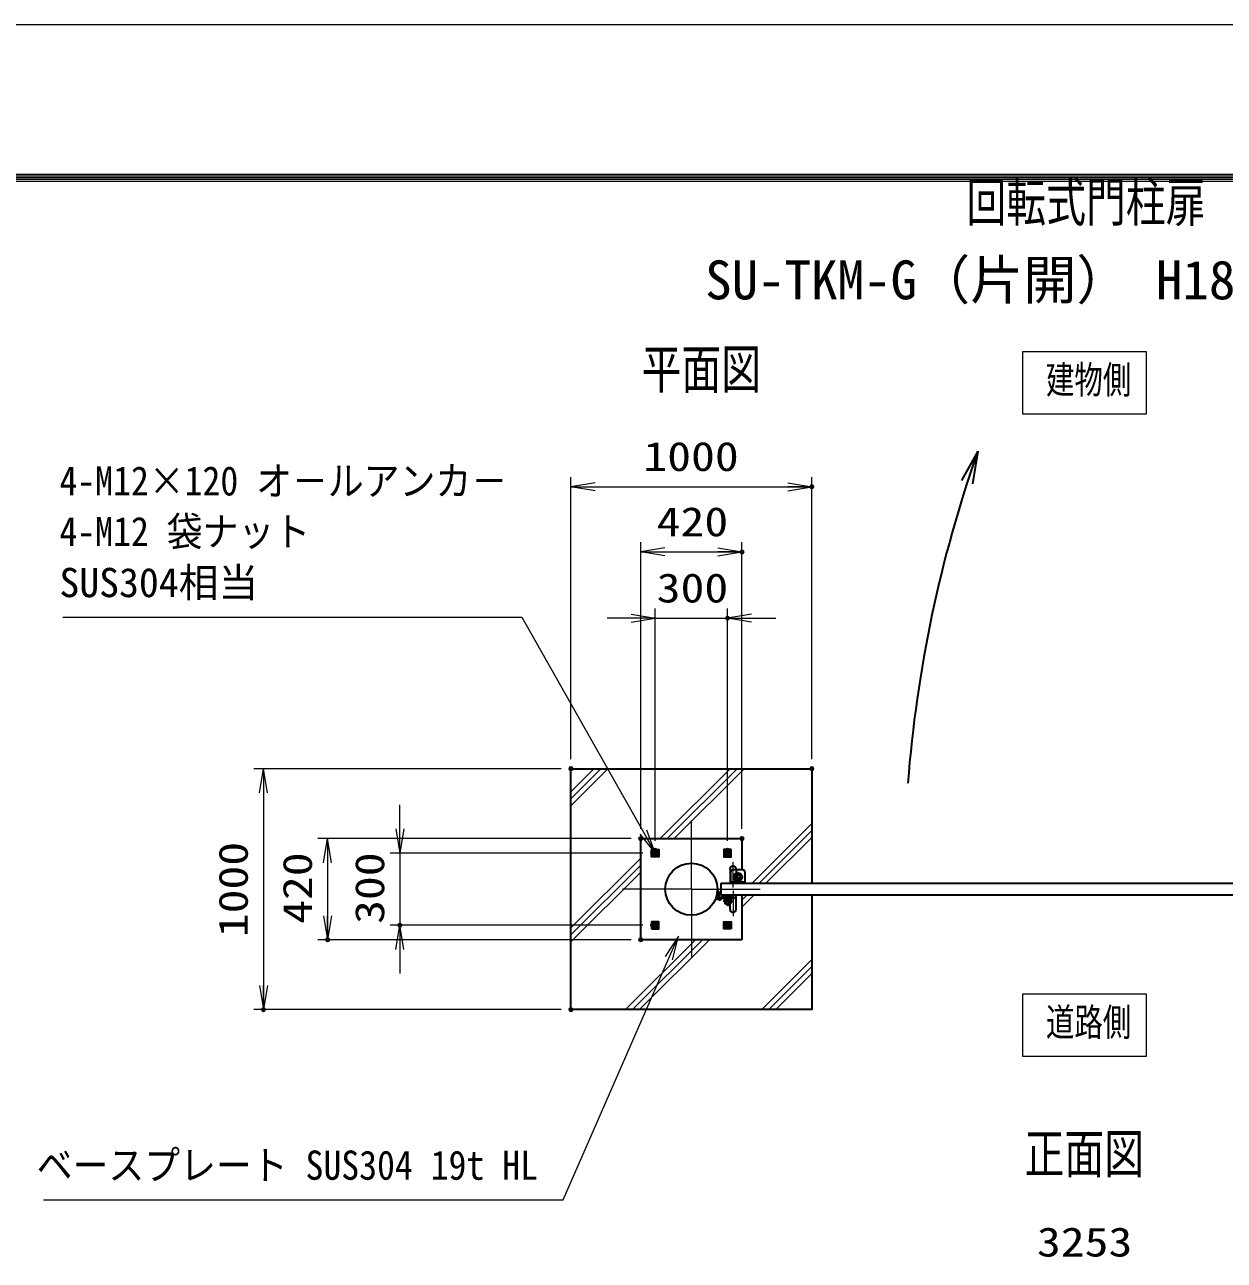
# Model space of a CAD drawing. Units: millimetres at full size. Extents: x -11880 to 11880, y -8400 to 8400.
# Drawn here: x -1496 to 3483, y 3271 to 8400 of the extents above; entities that cross this region are included whole.
import ezdxf
from ezdxf.enums import TextEntityAlignment as Align

# ---------------------------------------------------------------- set-up
doc = ezdxf.new("R2010")
doc.units = ezdxf.units.MM
doc.header["$LTSCALE"] = 30
doc.header["$PDMODE"] = 32
doc.header["$PDSIZE"] = 15
for name, pattern in [('DASHED', [7.5, 6, -1.5]), ('USER1', [18, 12, -1.5, 3, -1.5]), ('USER2', [9, 6, -0.75, 1.5, -0.75])]:
    doc.linetypes.add(name, pattern=pattern)
for name, color, linetype, lineweight in [('0-0_D-TTL', 7, 'Continuous', 18), ('0-1_外形線', 7, 'Continuous', 35), ('0-2_軸線', 200, 'USER1', 15), ('0-3_細線', 2, 'Continuous', 35), ('0-4_寸法線', 4, 'Continuous', 18), ('0-5_0', 7, 'Continuous', 18), ('0-7_隠れ線', 140, 'DASHED', 18), ('0-D_AM_0N', 7, 'Continuous', 50), ('0-E_AM_4N', 4, 'Continuous', 25), ('0-F_AM_7N', 6, 'USER2', 18), ('1-2_ハッチング', 253, 'Continuous', 13)]:
    doc.layers.add(name, color=color, linetype=linetype, lineweight=lineweight)
for name, color, linetype in [('0-6_Defpoints', 7, 'Continuous'), ('0-9_文字3', 254, 'Continuous'), ('0-C_文字', 254, 'Continuous')]:
    doc.layers.add(name, color=color, linetype=linetype)
doc.styles.add('ＭＳ ゴシック', font='')
doc.styles.get('ＭＳ ゴシック').set_extended_font_data('MS Gothic')

# ---------------------------------------------------------------- blocks, each defined once
blk = doc.blocks.new('A$C4093506B')
at = {"layer": '0-1_外形線'}
for p, q in [((-373.3, 0), (376.7, 0)), ((-373.3, -1755), (-373.3, 0)), ((376.7, -1755), (376.7, 0))]:
    blk.add_line(p, q, dxfattribs=at)
blk.add_arc((1.7, -1755), 375, 180, 0, dxfattribs=at)
at = {"layer": '0-2_軸線', "linetype": 'USER2'}
blk.add_line((1.7, 532.5), (1.7, -2662.5), dxfattribs=at)
blk = doc.blocks.new('A$C031A601E')
at = {"layer": '0-1_外形線'}
for p, q in [((-914.7, 739.2), (-914.7, -610.8)), ((-614.7, -910.8), (585.3, -910.8))]:
    blk.add_line(p, q, dxfattribs=at)
blk.add_lwpolyline([(885.3, -610.8), (885.3, 739.2), (-914.7, 739.2)], dxfattribs=at)
for centre, start, end in [((-614.7, -610.8), 180, 270), ((585.3, -610.8), 270, 0)]:
    blk.add_arc(centre, 300, start, end, dxfattribs=at)
at = {"layer": '0-2_軸線'}
for q in [(-14.7, 645.4), (-670.9, -10.8), (641.6, -10.8), (-14.7, -667.1)]:
    blk.add_line((-14.7, -10.8), q, dxfattribs=at)
at = {"layer": '0-3_細線'}
blk.add_circle((-14.7, -10.8), 525, dxfattribs=at)
at = {"layer": '0-7_隠れ線', "linetype": 'Continuous'}
blk.add_line((-914.7, 589.2), (885.3, 589.2), dxfattribs=at)
at = {"layer": '0-7_隠れ線'}
for radius in [420, 315, 285]:
    blk.add_circle((-14.7, -10.8), radius, dxfattribs=at)
blk = doc.blocks.new('_Open')
at = {"layer": '0-5_0', "color": 4}
blk.add_line((-30, 5), (0, 0), dxfattribs=at)
blk.add_lwpolyline([(-30, -5), (0, 0), (-30, 0)], dxfattribs=at)
blk = doc.blocks.new('davdavdavav')
at = {"layer": '0-2_軸線'}
for p, q in [((0, 0), (-269.5, 0)), ((0, 0), (0, 269.5)), ((0, 0), (0, -269.5)), ((0, 0), (269.5, 0)), ((1050.1, -330), (1050.1, 266.4)), ((1050.1, -330), (453.7, -330)), ((1050.1, -330), (1050.1, -926.4)), ((1050.1, -330), (1646.5, -330))]:
    blk.add_line(p, q, dxfattribs=at)
at = {"layer": '0-3_細線'}
for p, q in [((-486.2, 0), (-270, 0)), ((-451.9, 90), (-270, 90)), ((-270, 90), (-270, 900)), ((-90, 900), (-270, 900)), ((-180, 0), (-180, 900)), ((-90, 900), (-90, 155.9)), ((1800.1, 180), (0, 180)), ((155.9, 90), (1800.1, 90)), ((300.1, 450), (300.1, 330)), ((300.1, 330), (1800.1, 330)), ((630.1, -330), (630.1, 0)), ((630.1, 0), (1470.1, 0)), ((675.1, 330), (675.1, 180)), ((675.1, 180), (1425.1, 180)), ((870.1, 0), (870.1, 180)), ((1230.1, 0), (1230.1, 180)), ((1425.1, 180), (1425.1, 330)), ((1470.1, 0), (1470.1, -330)), ((1800.1, 330), (1800.1, 450)), ((1800.1, 180), (1950, 143)), ((1926.7, 56.1), (1800.1, 90)), ((1950, 143), (1926.7, 56.1)), ((848.9, -150), (1251.3, -150))]:
    blk.add_line(p, q, dxfattribs=at)
blk.add_circle((0, 0), 180, dxfattribs=at)
blk.add_circle((0, 0), 180, dxfattribs=at)
for centre, radius, start, end in [((-270, 90), 90, 270, 0), ((1050.1, -330), 420, 180, 0), ((1050.1, -330), 270, 138.18969, 41.81031)]:
    blk.add_arc(centre, radius, start, end, dxfattribs=at)
blk = doc.blocks.new('U72')
at = {"layer": '0-D_AM_0N'}
blk.add_lwpolyline([(25629339.9, 80459214), (25629609.9, 80459058.2), (25629879.9, 80459214), (25629879.9, 80459525.8), (25629609.9, 80459681.7), (25629339.9, 80459525.8)], close=True, dxfattribs=at)
for radius in [270, 151.6]:
    blk.add_circle((25629609.9, 80459369.9), radius, dxfattribs=at)
at = {"layer": '0-E_AM_4N'}
blk.add_arc((25629609.9, 80459369.9), 180, 260, 170, dxfattribs=at)
at = {"layer": '0-F_AM_7N'}
for p, q in [((25629609.9, 80459712.9), (25629609.9, 80459027)), ((25629267, 80459369.9), (25629952.9, 80459369.9))]:
    blk.add_line(p, q, dxfattribs=at)
blk = doc.blocks.new('U73')
at = {"layer": '0-D_AM_0N'}
blk.add_lwpolyline([(25620879.9, 80459214), (25620609.9, 80459058.2), (25620339.9, 80459214), (25620339.9, 80459525.8), (25620609.9, 80459681.7), (25620879.9, 80459525.8)], close=True, dxfattribs=at)
for radius in [270, 151.6]:
    blk.add_circle((25620609.9, 80459369.9), radius, dxfattribs=at)
at = {"layer": '0-E_AM_4N'}
blk.add_arc((25620609.9, 80459369.9), 180, 10, 280, dxfattribs=at)
at = {"layer": '0-F_AM_7N'}
for p, q in [((25620609.9, 80459712.9), (25620609.9, 80459027)), ((25620952.9, 80459369.9), (25620267, 80459369.9))]:
    blk.add_line(p, q, dxfattribs=at)
blk = doc.blocks.new('U74')
at = {"layer": '0-D_AM_0N'}
blk.add_lwpolyline([(25620879.9, 80450525.8), (25620609.9, 80450681.7), (25620339.9, 80450525.8), (25620339.9, 80450214), (25620609.9, 80450058.2), (25620879.9, 80450214)], close=True, dxfattribs=at)
for radius in [270, 151.6]:
    blk.add_circle((25620609.9, 80450369.9), radius, dxfattribs=at)
at = {"layer": '0-E_AM_4N'}
blk.add_arc((25620609.9, 80450369.9), 180, 80, 350, dxfattribs=at)
at = {"layer": '0-F_AM_7N'}
for p, q in [((25620609.9, 80450027), (25620609.9, 80450712.9)), ((25620952.9, 80450369.9), (25620267, 80450369.9))]:
    blk.add_line(p, q, dxfattribs=at)
blk = doc.blocks.new('S58')
at = {"layer": '0-4_寸法線'}
for points in [[(25544444.5, 80416200.5), (25609153.3, 80416200.5), (25622312.5, 80446281.8), (25623514.8, 80449030.3)], [(25622770.6, 80446081.4), (25623514.8, 80449030.3), (25621854.4, 80446482.2)]]:
    blk.add_lwpolyline(points, dxfattribs=at)
at = {"layer": '0-4_寸法線', "color": 254, "style": 'ＭＳ ゴシック', "width": 0.9}
blk.add_text('ベースプレート SUS304 19t HL', height=3637, dxfattribs=at).set_placement((25543580.5, 80417601.1), align=Align.BOTTOM_LEFT)
blk = doc.blocks.new('S59')
at = {"layer": '0-4_寸法線'}
for points in [[(25546849.5, 80488760.8), (25604012.7, 80488760.8), (25619134.8, 80461982.2), (25620609.9, 80459369.9)], [(25618699.4, 80461736.3), (25620609.9, 80459369.9), (25619570.1, 80462228)]]:
    blk.add_lwpolyline(points, dxfattribs=at)
at = {"layer": '0-4_寸法線', "color": 254, "style": 'ＭＳ ゴシック', "width": 0.9}
for s, p in [('4-M12×120 オ－ルアンカ－', (25546417.5, 80502823)), ('4-M12 袋ナット', (25546417.5, 80496523))]:
    blk.add_text(s, height=3637, dxfattribs=at).set_placement(p, align=Align.BOTTOM_LEFT)
at = {"layer": '0-4_寸法線', "color": 254, "style": 'ＭＳ ゴシック'}
blk.add_text('SUS304相当', height=3637, dxfattribs=at).set_placement((25546417.5, 80490161.4), align=Align.BOTTOM_LEFT)
blk = doc.blocks.new('U75')
at = {"layer": '0-D_AM_0N'}
blk.add_lwpolyline([(25629339.9, 80450525.8), (25629609.9, 80450681.7), (25629879.9, 80450525.8), (25629879.9, 80450214), (25629609.9, 80450058.2), (25629339.9, 80450214)], close=True, dxfattribs=at)
for radius in [270, 151.6]:
    blk.add_circle((25629609.9, 80450369.9), radius, dxfattribs=at)
at = {"layer": '0-E_AM_4N'}
blk.add_arc((25629609.9, 80450369.9), 180, 190, 100, dxfattribs=at)
at = {"layer": '0-F_AM_7N'}
for p, q in [((25629609.9, 80450027), (25629609.9, 80450712.9)), ((25629267, 80450369.9), (25629952.9, 80450369.9))]:
    blk.add_line(p, q, dxfattribs=at)

msp = doc.modelspace()

# ---------------------------------------------------------------- linework, layer by layer
at = {"layer": '0-0_D-TTL'}
for points in [[(-11880, -8400), (11880, -8400), (11880, 8400), (-11880, 8400)], [(-11116.29, 7779.43), (11116.29, 7779.43), (11116.29, -7777.71), (-11116.29, -7777.71)], [(-11109.21, 7772.36), (11109.21, 7772.36), (11109.21, -7770.64), (-11109.21, -7770.64)], [(-11102.14, 7765.29), (11102.14, 7765.29), (11102.14, -7763.57), (-11102.14, -7763.57)], [(-11095.07, 7758.21), (11095.07, 7758.21), (11095.07, -7756.5), (-11095.07, -7756.5)], [(-11088, 7751.14), (11088, 7751.14), (11088, -7749.43), (-11088, -7749.43)]]:
    msp.add_lwpolyline(points, close=True, dxfattribs=at)
at = {"layer": '0-1_外形線'}
for p, q in [((1060.88, 5021.26), (1480.88, 5021.26)), ((1060.88, 4601.26), (1060.88, 5021.26)), ((1480.88, 5021.26), (1480.88, 4891.26)), ((1480.88, 4786.26), (1480.88, 4601.26)), ((1480.88, 4601.26), (1060.88, 4601.26))]:
    msp.add_line(p, q, dxfattribs=at)
msp.add_lwpolyline([(1770.88, 4786.26), (1770.88, 4311.26), (770.88, 4311.26), (770.88, 5311.26), (1770.88, 5311.26), (1770.88, 4836.26)], dxfattribs=at)
for points in [[(1105.88, 4976.26), (1135.88, 4976.26), (1135.88, 4946.26), (1105.88, 4946.26)], [(1435.88, 4976.26), (1405.88, 4976.26), (1405.88, 4946.26), (1435.88, 4946.26)], [(1393.88, 4836.26), (4393.88, 4836.26), (4393.88, 4786.26), (1393.88, 4786.26)], [(1105.88, 4646.26), (1135.88, 4646.26), (1135.88, 4676.26), (1105.88, 4676.26)], [(1435.88, 4646.26), (1405.88, 4646.26), (1405.88, 4676.26), (1435.88, 4676.26)]]:
    msp.add_lwpolyline(points, close=True, dxfattribs=at)
for centre, radius in [((1270.88, 4811.26), 108.15), ((1463.88, 4861.26), 12.5)]:
    msp.add_circle(centre, radius, dxfattribs=at)
at = {"layer": '0-2_軸線'}
for p, q in [((1270.88, 4811.26), (1270.88, 5096.67)), ((1463.88, 4861.26), (1463.88, 4875.01)), ((1463.88, 4861.26), (1450.13, 4861.26)), ((1463.88, 4861.26), (1477.63, 4861.26)), ((1463.88, 4861.26), (1463.88, 4847.51)), ((1270.88, 4811.26), (985.47, 4811.26)), ((1270.88, 4811.26), (1556.28, 4811.26)), ((1270.88, 4811.26), (1270.88, 4525.86))]:
    msp.add_line(p, q, dxfattribs=at)
at = {"layer": '0-3_細線'}
for q in [(2391.63, 6507.96), (2438.29, 6494.46)]:
    msp.add_line((2459.33, 6629.14), q, dxfattribs=at)
msp.add_arc((7607.92, 4825.73), 5455.3, 160.69606, 175.52715, dxfattribs=at)
at = {"layer": '0-4_寸法線'}
for p, q in [((770.88, 5351.26), (770.88, 6522.2)), ((1770.88, 5351.26), (1770.88, 6522.2)), ((770.88, 6482.2), (1770.88, 6482.2)), ((1060.88, 5061.26), (1060.88, 6251.26)), ((1060.88, 6211.26), (1480.88, 6211.26)), ((1480.88, 5061.26), (1480.88, 6251.26)), ((1120.88, 5012.69), (1120.88, 5976.35)), ((1420.88, 5012.69), (1420.88, 5976.35)), ((1020.88, 5936.35), (920.88, 5936.35)), ((1120.88, 5936.35), (1420.88, 5936.35)), ((1520.88, 5936.35), (1620.88, 5936.35)), ((730.88, 5311.26), (-545.34, 5311.26)), ((-505.34, 5311.26), (-505.34, 4311.26)), ((60.82, 5061.26), (60.82, 5161.26)), ((1020.88, 5021.26), (-279.18, 5021.26)), ((-239.18, 5021.26), (-239.18, 4601.26)), ((1069.45, 4961.26), (20.82, 4961.26)), ((60.82, 4961.26), (60.82, 4661.26)), ((1069.45, 4661.26), (20.82, 4661.26)), ((1020.88, 4601.26), (-279.18, 4601.26)), ((60.82, 4561.26), (60.82, 4461.26)), ((730.88, 4311.26), (-545.34, 4311.26))]:
    msp.add_line(p, q, dxfattribs=at)
for points in [[(2645, 6785), (3160.27, 6785), (3160.27, 7042.08), (2645, 7042.08)], [(2645, 4118.25), (3160.27, 4118.25), (3160.27, 4375.33), (2645, 4375.33)]]:
    msp.add_lwpolyline(points, close=True, dxfattribs=at)
at = {"layer": '0-6_Defpoints'}
for p in [(1770.88, 6482.2), (1480.88, 6211.26), (1420.88, 5936.35), (770.88, 5311.26), (770.88, 5311.26), (1770.88, 5311.26), (1060.88, 5021.26), (1060.88, 5021.26), (1480.88, 5021.26), (1120.88, 4972.69), (1420.88, 4972.69), (1109.45, 4961.26), (60.82, 4661.26), (1109.45, 4661.26), (-239.18, 4601.26), (1060.88, 4601.26), (-505.34, 4311.26), (770.88, 4311.26)]:
    msp.add_point(p, dxfattribs=at)
at = {"layer": '0-7_隠れ線'}
for centre in [(1120.88, 4961.26), (1420.88, 4961.26), (1120.88, 4661.26), (1420.88, 4661.26)]:
    msp.add_circle(centre, 10, dxfattribs=at)
at = {"layer": '1-2_ハッチング'}
for p, q in [((770.88, 5215.91), (866.23, 5311.26)), ((770.88, 5186.91), (895.23, 5311.26)), ((770.88, 5157.91), (924.23, 5311.26)), ((1141.91, 5021.26), (1431.91, 5311.26)), ((1170.91, 5021.26), (1460.91, 5311.26)), ((1199.91, 5021.26), (1489.91, 5311.26)), ((1522.6, 4836.26), (1770.88, 5084.54)), ((1551.6, 4836.26), (1770.88, 5055.54)), ((1580.6, 4836.26), (1770.88, 5026.54)), ((770.88, 4650.23), (1060.88, 4940.23)), ((770.88, 4621.23), (1060.88, 4911.23)), ((770.88, 4592.23), (1060.88, 4882.23)), ((1480.88, 4765.54), (1501.6, 4786.26)), ((1480.88, 4736.54), (1530.6, 4786.26)), ((997.6, 4311.26), (1287.6, 4601.26)), ((1026.6, 4311.26), (1316.6, 4601.26)), ((1055.6, 4311.26), (1345.6, 4601.26)), ((1563.29, 4311.26), (1770.88, 4518.85)), ((1592.29, 4311.26), (1770.88, 4489.85)), ((1621.29, 4311.26), (1770.88, 4460.85))]:
    msp.add_line(p, q, dxfattribs=at)

# ---------------------------------------------------------------- block references
at = {"layer": '0-1_外形線', "yscale": 0.03333333, "rotation": 180}
for name, p, xscale in [('A$C4093506B', (1443.82, 4836.26), -0.03333333), ('A$C031A601E', (1463.39, 4860.9), 0.03333333)]:
    msp.add_blockref(name, p, dxfattribs=dict(at, xscale=xscale))
at = {"layer": '0-1_外形線', "xscale": 0.03333333, "yscale": 0.03333333}
for name, p in [('davdavdavav', (1387.56, 4771.26)), ('A$C4093506B', (1443.82, 4786.26))]:
    msp.add_blockref(name, p, dxfattribs=at)
at = {"layer": '0-4_寸法線'}
for name, p, xscale, yscale in [('S59', (-852899.45, -2677017.73), 0.03333333, 0.03333333), ('_Open', (1770.88, 6482.2), 3.333333, 3.333333), ('_Open', (1480.88, 6211.26), 3.333333, 3.333333), ('_Open', (1120.88, 5936.35), 3.333333, 3.333333), ('S58', (-852899.45, -2677017.73), 0.03333333, 0.03333333)]:
    msp.add_blockref(name, p, dxfattribs=dict(at, xscale=xscale, yscale=yscale))
at = {"layer": '0-4_寸法線', "xscale": 3.333333, "yscale": 3.333333}
for p, rotation in [((770.88, 6482.2), 180), ((1060.88, 6211.26), 180), ((1420.88, 5936.35), 180), ((-505.34, 5311.26), 90), ((60.82, 4961.26), 270), ((-239.18, 5021.26), 90), ((-239.18, 4601.26), 270), ((60.82, 4661.26), 90), ((-505.34, 4311.26), 270)]:
    msp.add_blockref('_Open', p, dxfattribs=dict(at, rotation=rotation))
at = {"layer": '0-D_AM_0N', "xscale": 0.03333333, "yscale": 0.03333333}
for name in ['U73', 'U72', 'U74', 'U75']:
    msp.add_blockref(name, (-852899.45, -2677017.73), dxfattribs=at)

# ---------------------------------------------------------------- texts
at = {"layer": '0-1_外形線', "style": 'ＭＳ ゴシック', "width": 0.75}
for s, p in [('建物側', (2742.59, 6833.72)), ('道路側', (2742.59, 4166.97))]:
    msp.add_text(s, height=115.5, dxfattribs=at).set_placement(p, align=Align.BOTTOM_LEFT)
at = {"layer": '0-4_寸法線', "color": 254, "style": 'ＭＳ ゴシック', "width": 1.2}
for s, p in [('1000', (1071.68, 6510.88)), ('420', (1126.88, 6239.95)), ('300', (1126.88, 5965.03)), ('3253', (2705.38, 3249.89))]:
    msp.add_text(s, height=121.2, dxfattribs=at).set_placement(p, align=Align.BOTTOM_LEFT)
for s, p in [('1000', (-534.03, 4612.06)), ('420', (-267.86, 4667.26)), ('300', (32.14, 4667.26))]:
    msp.add_text(s, height=121.2, rotation=90, dxfattribs=at).set_placement(p, align=Align.BOTTOM_LEFT)
at = {"layer": '0-9_文字3', "style": 'ＭＳ ゴシック', "width": 0.75}
msp.add_text('回転式門柱扉', height=161.7, dxfattribs=at).set_placement((2412.61, 7534.45), align=Align.BOTTOM_LEFT)
at = {"layer": '0-9_文字3', "style": 'ＭＳ ゴシック'}
msp.add_text('SU-TKM-G（片開） H1800×W3000', height=161.6, dxfattribs=at).set_placement((1328.19, 7211.48), align=Align.BOTTOM_LEFT)
at = {"layer": '0-C_文字', "style": 'ＭＳ ゴシック', "width": 0.75}
for s, p in [('平面図', (1063.9, 6840.82)), ('正面図', (2653.93, 3583.73))]:
    msp.add_text(s, height=161.7, dxfattribs=at).set_placement(p, align=Align.BOTTOM_LEFT)

doc.saveas('drawing.dxf')
